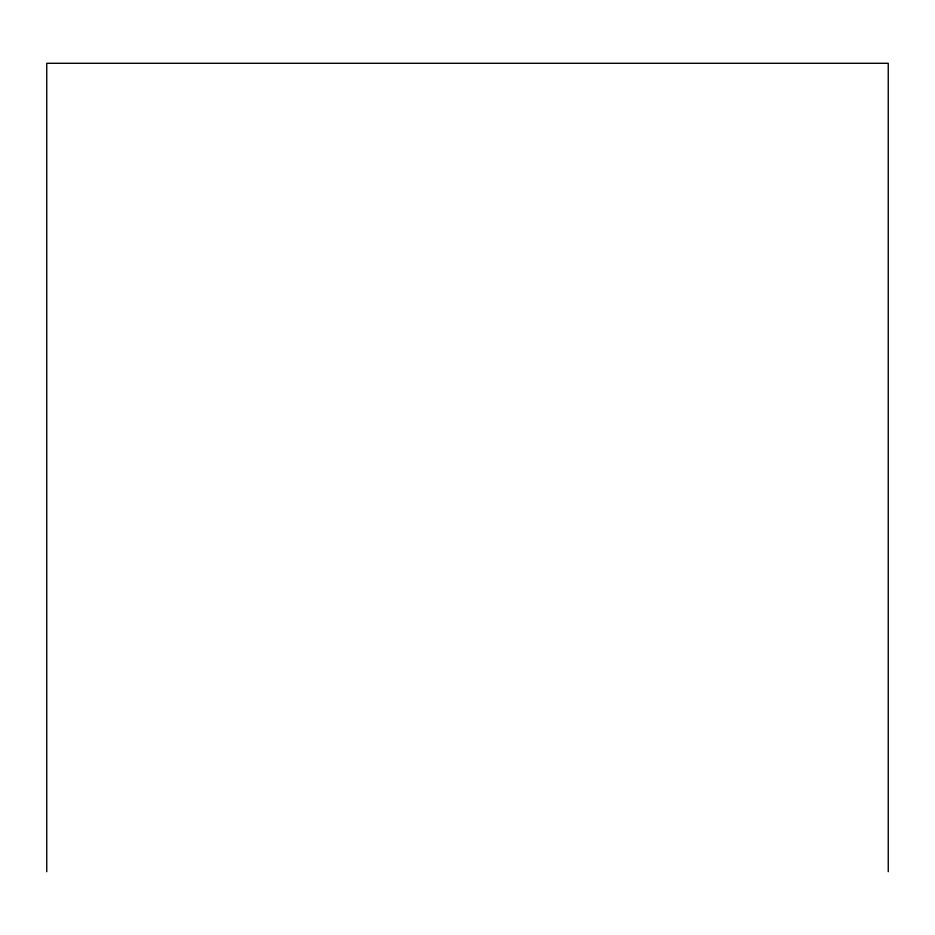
<?xml version="1.0" encoding="UTF-8"?>
<svg xmlns="http://www.w3.org/2000/svg" width="935" height="935" viewBox="0 0 935 935"><rect width="100%" height="100%" fill="white"/><g stroke="black" fill="none" stroke-linecap="round" stroke-linejoin="round"><path stroke-width="1.4" d="M888.25 871.712L888.25 63.288L46.75 63.288L46.75 871.712"/></g></svg>
